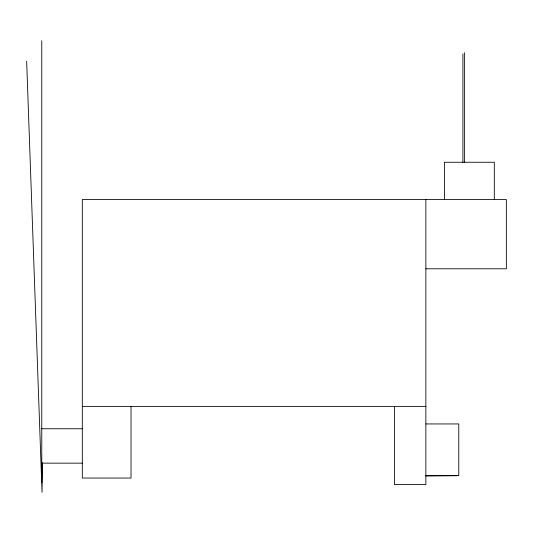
<?xml version="1.0" encoding="UTF-8"?>
<svg xmlns="http://www.w3.org/2000/svg" width="533" height="533" viewBox="0 0 533 533"><rect width="100%" height="100%" fill="white"/><g stroke="black" fill="none" stroke-linecap="round" stroke-linejoin="round"><path stroke-width="0.8" d="M42.613 462.724L42.02 492.299L26.65 61.302M425.874 268.792L506.35 268.792L506.35 199.542L82.315 199.542L82.315 478.041L131.038 478.041L131.038 406.379M82.315 406.379L425.874 406.379M425.874 423.942L458.78 423.942L458.78 475.603L425.874 475.603M41.767 428.752L82.315 428.752M41.767 463.15L82.315 463.15M425.874 476.016L456.948 475.716M494.311 199.542L494.311 162.259L444.415 162.259L444.415 199.542M464.623 52.687L464.623 162.745M462.904 53.933L462.904 162.259M425.874 199.542L425.874 484.55L394.413 484.55L394.413 406.379M41.767 40.701L41.767 482.785"/></g></svg>
